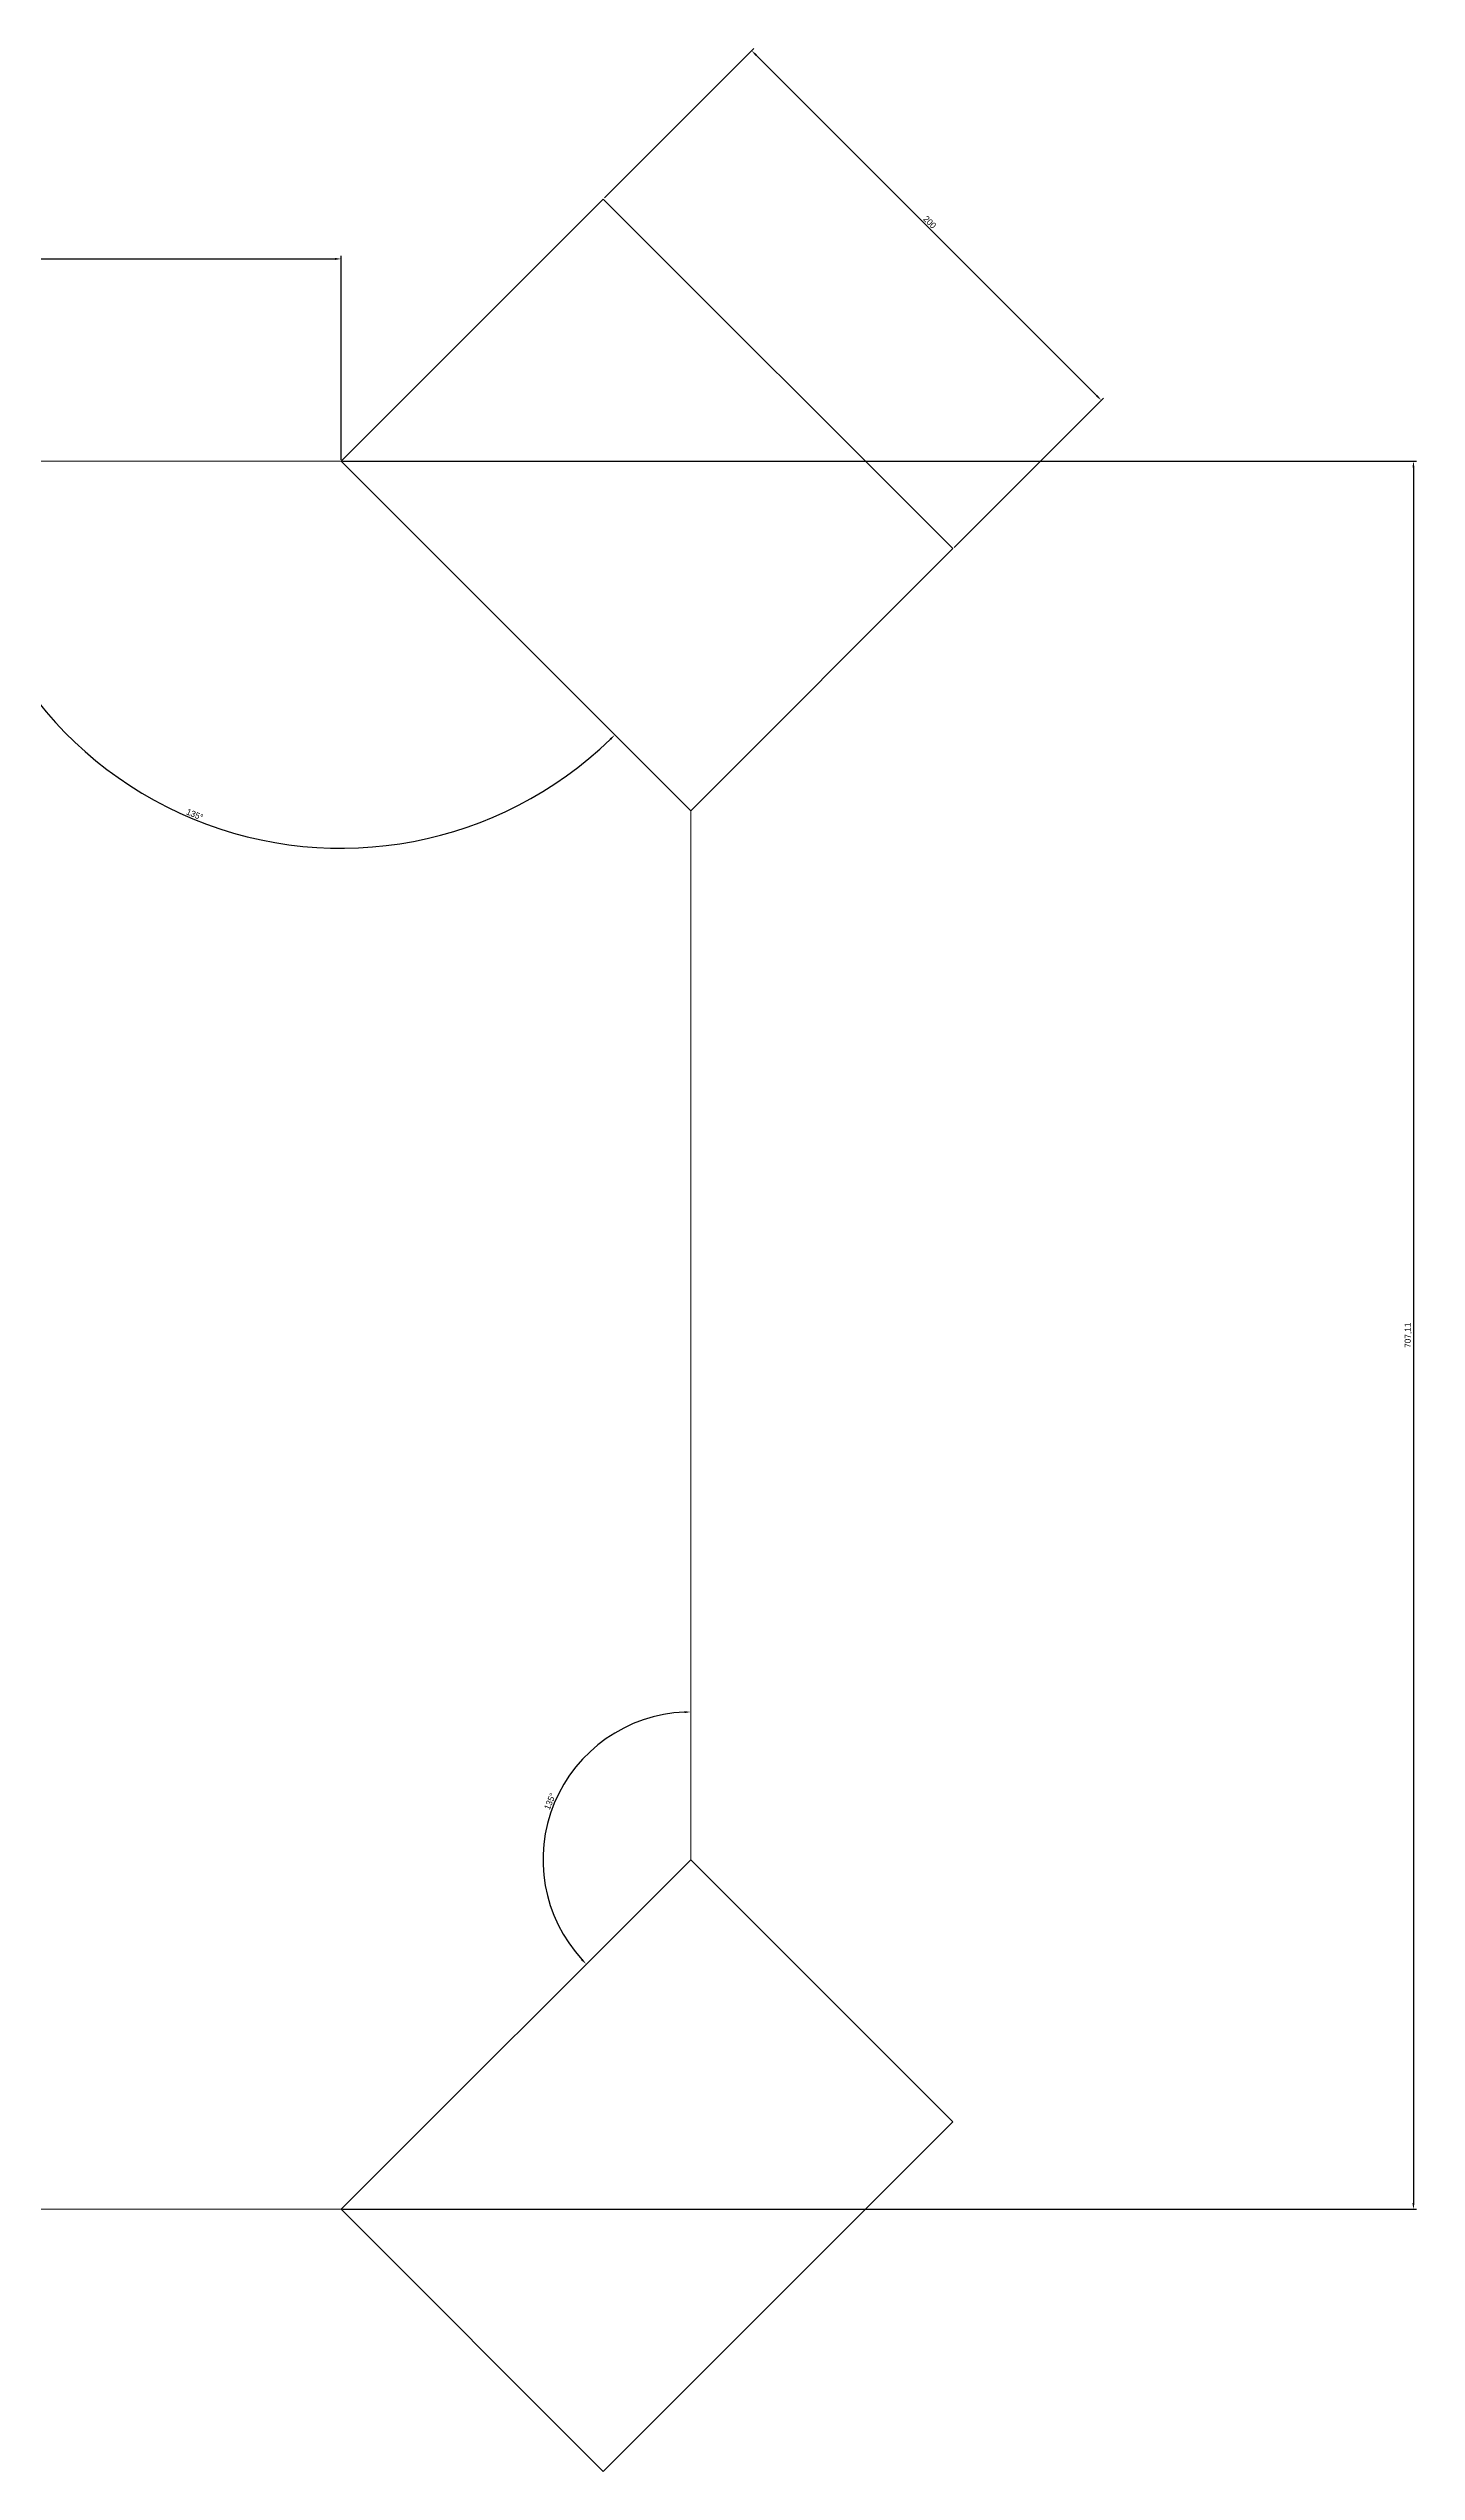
# Model space of a CAD drawing. Header units: millimetres. Extents: x 2782 to 6452, y 3438 to 5338.
# Drawn here: x 3335 to 3889, y 3438 to 4418 of the extents above; entities that cross this region are included whole.
import ezdxf

# ---------------------------------------------------------------- set-up
doc = ezdxf.new("R2010")
doc.units = ezdxf.units.MM
doc.layers.add('Medium', color=6, linetype='Continuous', lineweight=20)
doc.dimstyles.new('ISO-25', dxfattribs={"dimtxt": 2.5, "dimasz": 2.5, "dimexe": 1.25, "dimexo": 0.625, "dimtad": 1, "dimtxsty": 'Standard', "dimcen": 2.5, "dimadec": 0, "dimazin": 0, "dimtfac": 1, "dimtmove": 0, "dimatfit": 3, "dimfxl": 1, "dimarcsym": 0})

# ---------------------------------------------------------------- blocks, each defined once
blk = doc.blocks.new('*D11')
at = {"layer": 'Defpoints', "color": 0}
for p in [(3029.54, 4251.37), (3453.81, 4251.37), (3453.81, 4251.37), (3343.1, 4140.66), (3595.23, 4109.95)]:
    blk.add_point(p, dxfattribs=at)
at = {"layer": 'Medium', "color": 0, "lineweight": -2}
blk.add_arc((3453.81, 4251.37), 156.56, 180.91491, 314.08509, dxfattribs=at)
at = {"layer": 'Medium', "color": 0}
for points in [[(3296.85, 4248.86), (3297.68, 4248.87), (3297.25, 4251.37)], [(3562.44, 4139.2), (3563.02, 4138.61), (3564.51, 4140.66)]]:
    blk.add_solid(points, dxfattribs=at)
at = {"layer": 'Medium', "color": 0, "insert": (3394.61, 4108.45), "char_height": 2.5, "attachment_point": 5, "rotation": 337.5}
blk.add_mtext('135°', dxfattribs=at)
blk = doc.blocks.new('*D12')
at = {"layer": 'Defpoints', "color": 0}
for p in [(3595.23, 4109.95), (3552.98, 3727.93), (3595.23, 3685.68), (3595.23, 3685.68), (3453.81, 3544.26)]:
    blk.add_point(p, dxfattribs=at)
at = {"layer": 'Medium', "color": 0, "lineweight": -2}
blk.add_arc((3595.23, 3685.68), 59.74, 92.39776, 222.60224, dxfattribs=at)
at = {"layer": 'Medium', "color": 0}
for points in [[(3592.72, 3745.79), (3592.74, 3744.96), (3595.23, 3745.43)], [(3551.55, 3645.53), (3550.95, 3644.95), (3552.98, 3643.44)]]:
    blk.add_solid(points, dxfattribs=at)
at = {"layer": 'Medium', "color": 0, "insert": (3538.3, 3709.26), "char_height": 2.5, "attachment_point": 5, "rotation": 67.5}
blk.add_mtext('135°', dxfattribs=at)
blk = doc.blocks.new('*D13')
at = {"layer": 'Defpoints', "color": 0}
for p in [(3453.81, 4333.2), (3029.54, 4251.37), (3453.81, 4251.37)]:
    blk.add_point(p, dxfattribs=at)
at = {"layer": 'Medium', "color": 0, "lineweight": -2}
for p, q in [((3029.54, 4251.99), (3029.54, 4334.45)), ((3032.04, 4333.2), (3451.31, 4333.2)), ((3453.81, 4251.99), (3453.81, 4334.45))]:
    blk.add_line(p, q, dxfattribs=at)
at = {"layer": 'Medium', "color": 0}
for points in [[(3032.04, 4333.61), (3032.04, 4332.78), (3029.54, 4333.2)], [(3451.31, 4333.61), (3451.31, 4332.78), (3453.81, 4333.2)]]:
    blk.add_solid(points, dxfattribs=at)
at = {"layer": 'Medium', "color": 0, "insert": (3241.68, 4335.28), "char_height": 2.5, "attachment_point": 5}
blk.add_mtext('424,26', dxfattribs=at)
blk = doc.blocks.new('*D14')
at = {"layer": 'Defpoints', "color": 0}
for p in [(3559.87, 4357.43), (3761.3, 4276.02), (3701.29, 4216.01)]:
    blk.add_point(p, dxfattribs=at)
at = {"layer": 'Medium', "color": 0, "lineweight": -2}
for p, q in [((3560.32, 4357.88), (3620.77, 4418.33)), ((3621.65, 4415.68), (3759.54, 4277.79)), ((3701.74, 4216.45), (3762.19, 4276.91))]:
    blk.add_line(p, q, dxfattribs=at)
at = {"layer": 'Medium', "color": 0}
for points in [[(3621.95, 4415.97), (3621.36, 4415.38), (3619.88, 4417.44)], [(3759.83, 4278.08), (3759.24, 4277.49), (3761.3, 4276.02)]]:
    blk.add_solid(points, dxfattribs=at)
at = {"layer": 'Medium', "color": 0, "insert": (3691.92, 4348.06), "char_height": 2.5, "attachment_point": 5, "rotation": 315}
blk.add_mtext('200', dxfattribs=at)
blk = doc.blocks.new('*D16')
at = {"layer": 'Defpoints', "color": 0}
for p in [(3453.81, 4251.37), (3453.81, 3544.26), (3887.58, 3544.26)]:
    blk.add_point(p, dxfattribs=at)
at = {"layer": 'Medium', "color": 0, "lineweight": -2}
for p, q in [((3454.43, 4251.37), (3888.83, 4251.37)), ((3887.58, 4248.87), (3887.58, 3546.76)), ((3454.43, 3544.26), (3888.83, 3544.26))]:
    blk.add_line(p, q, dxfattribs=at)
at = {"layer": 'Medium', "color": 0}
for points in [[(3887.16, 4248.87), (3887.99, 4248.87), (3887.58, 4251.37)], [(3887.16, 3546.76), (3887.99, 3546.76), (3887.58, 3544.26)]]:
    blk.add_solid(points, dxfattribs=at)
at = {"layer": 'Medium', "color": 0, "insert": (3885.49, 3897.81), "char_height": 2.5, "attachment_point": 5, "rotation": 90}
blk.add_mtext('707,11', dxfattribs=at)

msp = doc.modelspace()

# ---------------------------------------------------------------- linework, layer by layer
at = {"layer": 'Medium'}
for p, q in [((3559.873, 4357.433), (3453.807, 4251.367)), ((3701.295, 4216.012), (3559.873, 4357.433)), ((3029.543, 4251.367), (3453.807, 4251.367)), ((3595.229, 4109.946), (3453.807, 4251.367)), ((3701.295, 4216.012), (3595.229, 4109.946)), ((3595.229, 4109.946), (3595.229, 3685.682)), ((3453.807, 3544.26), (3595.229, 3685.682)), ((3701.295, 3579.616), (3595.229, 3685.682)), ((3559.873, 3438.194), (3701.295, 3579.616)), ((3453.807, 3544.26), (3029.543, 3544.26)), ((3559.873, 3438.194), (3453.807, 3544.26))]:
    msp.add_line(p, q, dxfattribs=at)

# ---------------------------------------------------------------- dimensions: what is measured, and where the dimension line sits
for p1, p2, distance, picture, middle in [((3559.873, 4357.433), (3701.295, 4216.012), 84.867, '*D14', (3691.919, 4348.058)), ((3029.543, 4251.367), (3453.807, 4251.367), 81.829, '*D13', (3241.675, 4335.28)), ((3453.807, 4251.367), (3453.807, 3544.26), 433.768, '*D16', (3885.492, 3897.814))]:
    dim = msp.add_aligned_dim(p1=p1, p2=p2, distance=distance, dimstyle='ISO-25', dxfattribs=at)
    dim.commit()
    dim.dimension.update_dxf_attribs({"geometry": picture, "text_midpoint": middle})
for base, line1, line2, picture, middle in [((3343.101, 4140.661), ((3595.229, 4109.946), (3453.807, 4251.367)), ((3029.543, 4251.367), (3453.807, 4251.367)), '*D11', (3394.611, 4108.455)), ((3552.984, 3727.927), ((3453.807, 3544.26), (3595.229, 3685.682)), ((3595.229, 4109.946), (3595.229, 3685.682)), '*D12', (3538.301, 3709.262))]:
    dim = msp.add_angular_dim_2l(base=base, line1=line1, line2=line2, dimstyle='ISO-25', dxfattribs=at)
    dim.commit()
    dim.dimension.update_dxf_attribs({"geometry": picture, "text_midpoint": middle})

doc.saveas('drawing.dxf')
